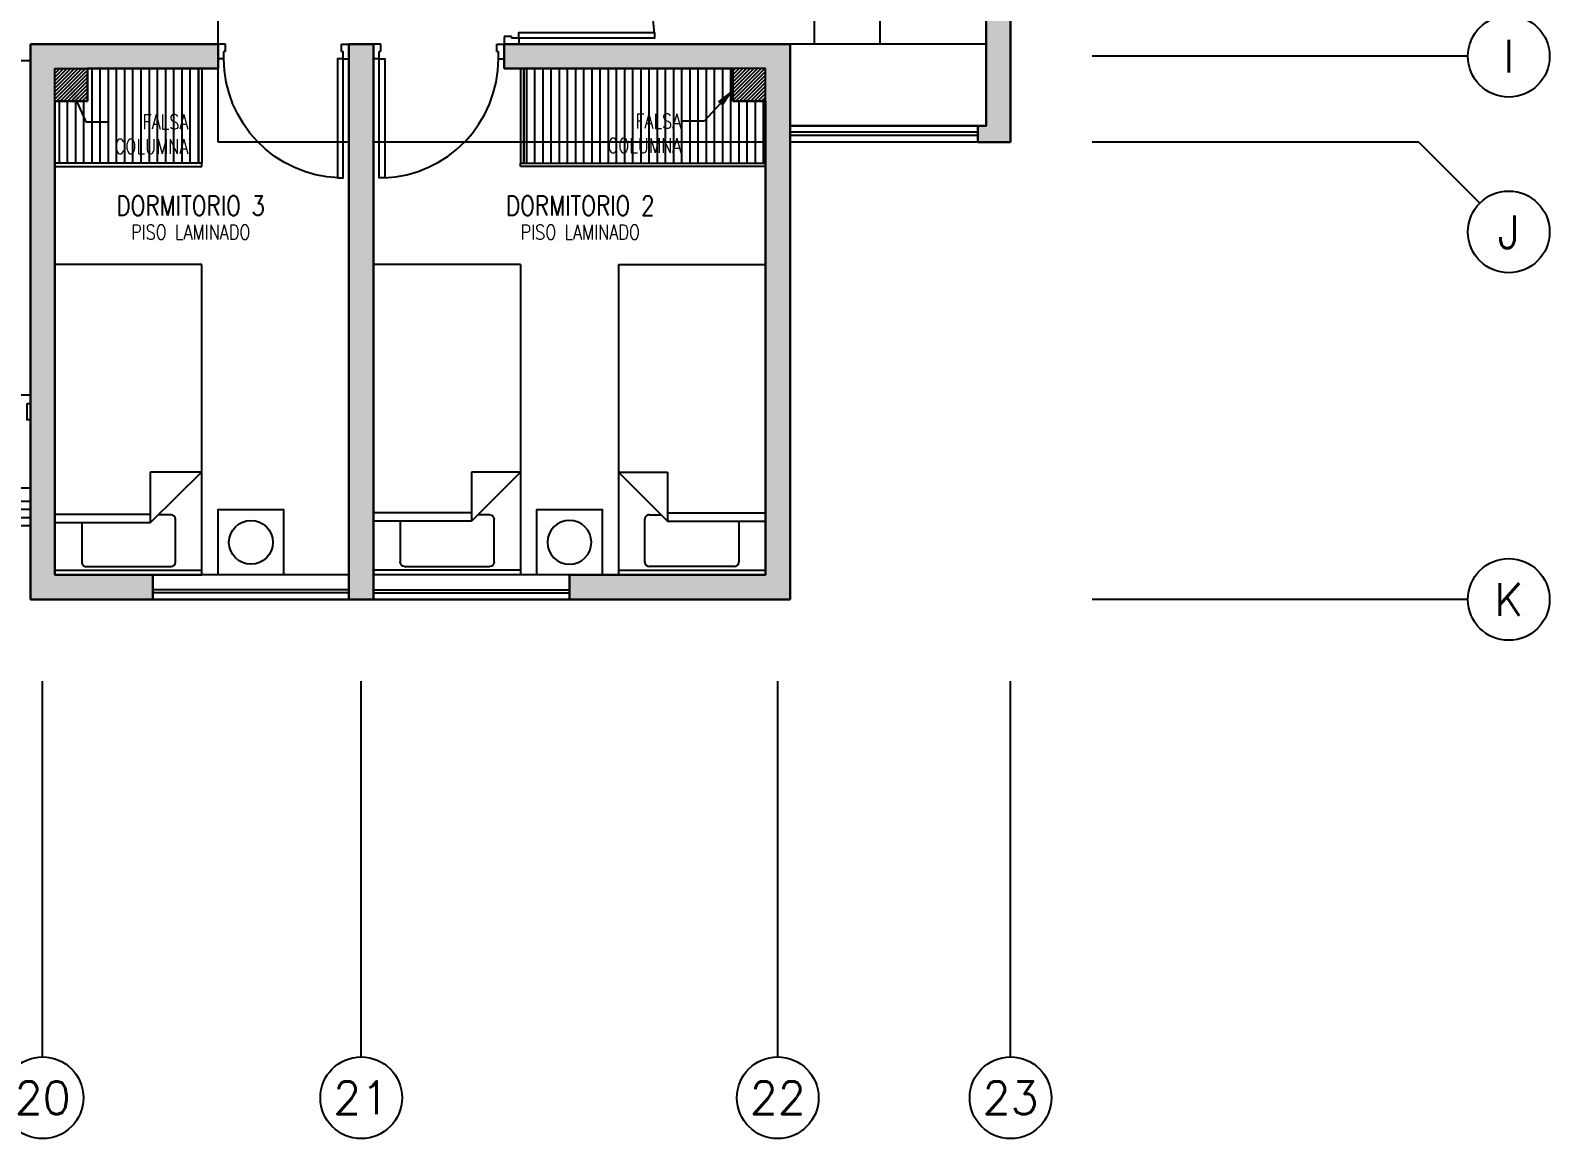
# Model space of a CAD drawing. Header units: millimetres. Extents: x 98 to 155, y -181 to 127.
# Drawn here: x 145.69 to 154.99, y -36.71 to -29.93 of the extents above; entities that cross this region are included whole.
import ezdxf
from ezdxf import colors
from ezdxf.entities.mleader import LeaderData, LeaderLine
from ezdxf.enums import TextEntityAlignment as Align
from ezdxf.math import Vec2, Vec3

# ---------------------------------------------------------------- set-up
doc = ezdxf.new("R2010")
doc.units = ezdxf.units.MM
doc.header["$LTSCALE"] = 15
for name, pattern in [('HIDDEN2', [0.1875, 0.125, -0.0625]), ('PHANTOM', [63.5, 31.75, -6.35, 6.35, -6.35, 6.35, -6.35]), ('PHANTOM2', [1.25, 0.625, -0.125, 0.125, -0.125, 0.125, -0.125]), ('X-REF_DP_Arquitectura$0$HIDDEN', [0.375, 0.25, -0.125])]:
    doc.linetypes.add(name, pattern=pattern)
doc.layers.get('0').update_dxf_attribs({"color": 250})
for name, color, linetype in [('A-BARANDAS', 250, 'Continuous'), ('A-COTAS EXT', 250, 'Continuous'), ('A-EJES', 250, 'PHANTOM'), ('A-HATCH', 250, 'Continuous'), ('A-MOBILIARIO', 250, 'Continuous'), ('A-MURO BAJO', 250, 'Continuous'), ('A-TEXTO-ACABADO PISO', 250, 'Continuous'), ('A_50_TextoAmbiente', 252, 'Continuous'), ('A_50_TextoIndicaciones', 250, 'Continuous'), ('A_50_Vigas', 250, 'X-REF_DP_Arquitectura$0$HIDDEN'), ('A_60_HatchEstructuras', 250, 'Continuous'), ('DLP_MOBILIARIO FIJO', 250, 'Continuous')]:
    doc.layers.add(name, color=color, linetype=linetype)
doc.layers.add('A-MUROS', color=252, linetype='Continuous', lineweight=30)
doc.layers.add('A_20_Estructuras', color=250, linetype='Continuous', lineweight=18)
doc.styles.add('ROMANS', font='romans.shx', dxfattribs={"width": 0.8})

# ---------------------------------------------------------------- blocks, each defined once
blk = doc.blocks.new('EF-P112')
at = {"layer": 'A_60_HatchEstructuras'}
h = blk.add_hatch(color=256, dxfattribs=at)
h.dxf.hatch_style = 1
h.paths.add_polyline_path([(-1.6, -4.3), (-3.75, -4.3), (-3.75, -4.45), (-3.3, -4.45), (-3.3, -6.05), (-3.1, -6.05), (-3.1, -4.45), (-1.75, -4.45), (-1.75, -5.5), (-1.6, -5.5)], flags=17)
h.paths.add_polyline_path([(-1.6, -8.35), (-1.7468, -8.35), (-1.75, -8.35), (-1.75, -9.4), (-3.1, -9.4), (-3.1, -7.8), (-3.3, -7.8), (-3.3, -9.4), (-3.75, -9.4), (-3.75, -9.55), (-1.6, -9.55)], flags=17)
h.paths.add_polyline_path([(-4.5, -7), (-1.75, -7), (-1.75, -7.6), (-1.6, -7.6), (-1.6, -7), (1.2, -7), (1.2, -10.95), (1.15, -10.95), (1.15, -11.05), (1.35, -11.05), (1.35, -2.8), (1.15, -2.8), (1.15, -2.9), (1.2, -2.9), (1.2, -6.85), (-1.6, -6.85), (-1.6, -6.25), (-1.75, -6.25), (-1.75, -6.85), (-4.5, -6.85), (-4.5, -4.3), (-4.65, -4.3), (-4.65, -6.85), (-7.5001, -6.85), (-7.5001, -7), (-4.65, -7), (-4.65, -9.55), (-4.5, -9.55)])
h = blk.add_hatch(color=256, dxfattribs=at)
h.dxf.hatch_style = 1
h.paths.add_polyline_path([(-4.5, -10.6), (-3.5, -10.6), (-3.5, -10.45), (-4.65, -10.45), (-4.65, -13.85), (-3.9, -13.85), (-3.9, -13.7), (-4.5, -13.7)])
h.paths.add_polyline_path([(-2.55, -10.45), (-2.7, -10.45), (-2.7, -13.85), (-2.55, -13.85)])
h.paths.add_polyline_path([(0, -10.45), (-1.75, -10.45), (-1.75, -10.6), (-0.15, -10.6), (-0.15, -13.7), (-1.35, -13.7), (-1.35, -13.85), (0, -13.85)])
at = {"layer": 'A_20_Estructuras'}
blk.add_lwpolyline([(-7.5001, -6.85), (-7.5001, -7), (-4.65, -7), (-4.65, -9.55), (-4.5, -9.55), (-4.5, -7), (-1.75, -7), (-1.75, -7.6), (-1.6, -7.6), (-1.6, -7), (1.2, -7), (1.2, -10.95), (1.15, -10.95), (1.15, -11.05), (1.35, -11.05), (1.35, -2.8)], dxfattribs=at)
for points in [[(-4.5, -10.6), (-3.5, -10.6), (-3.5, -10.45), (-4.65, -10.45), (-4.65, -13.85), (-3.9, -13.85), (-3.9, -13.7), (-4.5, -13.7)], [(-2.55, -10.45), (-2.7, -10.45), (-2.7, -13.85), (-2.55, -13.85)], [(0, -10.45), (-1.75, -10.45), (-1.75, -10.6), (-0.15, -10.6), (-0.15, -13.7), (-1.35, -13.7), (-1.35, -13.85), (0, -13.85)]]:
    blk.add_lwpolyline(points, close=True, dxfattribs=at)
at = {"layer": 'A_50_Vigas'}
for p, q in [((1.15, -11.05), (0, -11.05)), ((-3.9, -13.85), (-2.7, -13.85)), ((-2.55, -13.85), (-1.35, -13.85))]:
    blk.add_line(p, q, dxfattribs=at)
for points in [[(-3.5, -10.45), (-3.5, -9.55)], [(-2.7, -11.05), (-3.5, -11.05), (-3.5, -10.6)], [(-0.15, -11.05), (-2.55, -11.05)]]:
    blk.add_lwpolyline(points, dxfattribs=at)
blk = doc.blocks.new('A$C77AB7FBD')
at = {"linetype": 'Continuous'}
for p, q in [((0, 0), (0, 1.9)), ((0.9, 1.9), (0, 1.9)), ((0.9, 1.87), (0, 1.87)), ((0.9, 0), (0.9, 1.9)), ((0.164, 1.57), (0.164, 1.8219)), ((0.1908, 1.8487), (0.7119, 1.8487)), ((0.7386, 1.8219), (0.7386, 1.5585)), ((0.6, 1.57), (0, 1.57)), ((0.6, 1.52), (0, 1.52)), ((0.6, 1.27), (0.6, 1.57)), ((0.9, 1.27), (0.6, 1.57)), ((0.7119, 1.5317), (0.6383, 1.5317)), ((0.9, 1.27), (0.6, 1.27)), ((0.9, 0), (0, 0))]:
    blk.add_line(p, q, dxfattribs=at)
for centre, start, end in [((0.1908, 1.8219), 90, 180), ((0.7119, 1.8219), 0, 90), ((0.7119, 1.5585), 270, 0)]:
    blk.add_arc(centre, 0.0267, start, end, dxfattribs=at)
blk = doc.blocks.new('A$C2EBA15F5')
blk.add_lwpolyline([(0, 0.4), (0, 0), (0.4, 0), (0.4, 0.4)], close=True)
blk.add_circle((0.2, 0.2), 0.1344)
blk = doc.blocks.new('CAMA PROYECCION')
for p, q in [((37.495, 40.6423, 0), (37.495, 38.771, 0)), ((38.3949, 40.6423, 0), (37.495, 40.6423, 0)), ((38.3949, 38.771, 0), (38.3949, 40.6423, 0)), ((38.0806, 39.3741, 0), (38.3949, 39.3741, 0)), ((38.3949, 39.3741, 0), (38.0806, 39.0644, 0)), ((38.0806, 39.0644, 0), (38.0806, 39.3741, 0)), ((38.0806, 39.1133, 0), (37.495, 39.1133, 0)), ((37.495, 39.0644, 0), (38.0806, 39.0644, 0)), ((37.659, 39.0644, 0), (37.659, 38.8203, 0)), ((38.2069, 39.1106, 0), (38.1275, 39.1106, 0)), ((38.2336, 38.8203, 0), (38.2336, 39.0838, 0)), ((37.495, 38.7423, 0), (37.495, 38.9974, 0)), ((38.3949, 38.7423, 0), (38.3949, 38.9974, 0)), ((37.6857, 38.7936, 0), (38.2069, 38.7936, 0)), ((37.495, 38.771, 0), (38.3949, 38.771, 0)), ((37.495, 38.7423, 0), (38.3949, 38.7423, 0))]:
    blk.add_line(p, q)
at = {"elevation": 0}
blk.add_lwpolyline([(38.495, 38.7423), (38.495, 39.1423), (38.895, 39.1423), (38.895, 38.7423)], close=True, dxfattribs=at)
blk.add_circle((38.695, 38.9423, 0), 0.1344)
for centre, start, end in [((38.2069, 39.0838, 0), 0, 90), ((37.6857, 38.8203, 0), 180, 270), ((38.2069, 38.8203, 0), 270, 0)]:
    blk.add_arc(centre, 0.0267, start, end)
blk = doc.blocks.new('*U144')
for p, q in [((0.01, 0.755), (0.01, 0.8)), ((0.055, 0.755), (0.01, 0.755)), ((0.1, 0.765), (0.055, 0.765)), ((0.055, 0.755), (0.055, 0.765)), ((0.1, 0.765), (0.1, 0.8)), ((0.055, 0.045), (0.01, 0.045)), ((0.01, 0.045), (0.01, 0)), ((0.055, 0.045), (0.055, 0.035)), ((0.1, 0.035), (0.055, 0.035)), ((0.1, 0.035), (0.1, 0))]:
    blk.add_line(p, q)
blk.add_lwpolyline([(0.83, 0.07), (0.83, 0.035), (0.1, 0.035), (0.1, 0.07)], close=True)
at = {"linetype": 'HIDDEN2'}
blk.add_arc((0.0996, 0.034), 0.731, 2.23015, 89.96723, dxfattribs=at)
blk = doc.blocks.new('*U145')
for p, q in [((0.01, 0.855), (0.01, 0.9)), ((0.055, 0.855), (0.01, 0.855)), ((0.1, 0.865), (0.055, 0.865)), ((0.055, 0.855), (0.055, 0.865)), ((0.1, 0.865), (0.1, 0.9)), ((0.055, 0.045), (0.01, 0.045)), ((0.01, 0.045), (0.01, 0)), ((0.055, 0.045), (0.055, 0.035)), ((0.1, 0.035), (0.055, 0.035)), ((0.1, 0.035), (0.1, 0))]:
    blk.add_line(p, q)
blk.add_lwpolyline([(0.93, 0.07), (0.93, 0.035), (0.1, 0.035), (0.1, 0.07)], close=True)
at = {"linetype": 'HIDDEN2'}
blk.add_arc((0.0995, 0.0339), 0.8311, 2.23015, 89.96723, dxfattribs=at)
blk = doc.blocks.new('SOFA SEC')
for p, q in [((0, 0.65), (0.1, 0.65)), ((0.1, 0.65), (0.1, 0.1)), ((0.5, 0.65), (0.1, 0.65)), ((0.75, 0.65), (0.75, 0.1)), ((1.4, 0.65), (1.4, 0.1)), ((0.1, 0.1), (2.05, 0.1))]:
    blk.add_line(p, q)
blk.add_lwpolyline([(0.5, 1.55), (0.5, 0.65), (2.05, 0.65), (2.05, 0), (0, 0), (0, 1.55)], close=True)
blk = doc.blocks.new('DPTO 65_D1')
at = {"layer": 'A-HATCH'}
h = blk.add_hatch(dxfattribs=at)
h.set_pattern_fill('_USER', color=256, scale=0.6, double=1, pattern_type=0)
h.set_pattern_definition([(0, (-0.15005, 6.325), (0, 0.6), []), (90, (-0.15005, 6.325), (-0.6, 4e-17), [])])
h.paths.add_polyline_path([(-2.8501, 6.325), (-0.1501, 6.325), (-0.1501, 5.825), (-2.8501, 5.825)])
h = blk.add_hatch(dxfattribs=at)
h.set_pattern_fill('ANSI31', color=256, scale=0.005, angle=180)
h.paths.add_polyline_path([(-7.3501, 3.875), (-7.1501, 3.875), (-7.1501, 3.675), (-7.3501, 3.675)])
h = blk.add_hatch(dxfattribs=at)
h.set_pattern_fill('ANSI31', color=256, scale=0.005)
h.set_pattern_definition([(45, (-72.590967, -25.000034), (-0.01122532, 0.01122532), [])])
h.paths.add_polyline_path([(-3.0001, 3.875), (-3.2001, 3.875), (-3.2001, 3.675), (-3.0001, 3.675)])
at = {"layer": 'DLP_MOBILIARIO FIJO'}
h = blk.add_hatch(dxfattribs=at)
h.set_pattern_fill('_USER', color=256, scale=0.05, angle=450, pattern_type=0)
h.set_pattern_definition([(90, (-22.93, -16.620034), (-0.05, 2e-17), [])])
h.paths.add_polyline_path([(-5.8701, 4.255), (-5.8701, 3.675), (-7.1501, 3.675), (-7.1501, 3.875), (-7.3501, 3.875), (-7.3501, 4.255)])
h = blk.add_hatch(dxfattribs=at)
h.set_pattern_fill('_USER', color=256, scale=0.05, angle=270, pattern_type=0)
h.set_pattern_definition([(270, (-24.92, -16.620034), (0.05, -9e-18), [])])
h.paths.add_polyline_path([(-3.8801, 4.255), (-3.0001, 4.255), (-3.0001, 3.875), (-3.2001, 3.875), (-3.2001, 3.675), (-3.8801, 3.675)])
at = {"layer": 'A-BARANDAS', "elevation": 0}
for points in [[(-2.8501, 6.425), (-0.1501, 6.425)], [(-2.8501, 6.375), (-0.1501, 6.375)]]:
    blk.add_lwpolyline(points, dxfattribs=at)
at = {"layer": 'A-MOBILIARIO'}
blk.add_lwpolyline([(-8.0501, 3.325), (-8.0501, 3.525), (-7.6501, 3.525), (-7.6501, 3.325)], close=True, dxfattribs=at)
at = {"layer": 'A-MURO BAJO'}
for p, q in [((-6.1501, 6.925), (-4.9501, 6.925)), ((-4.8001, 6.925), (-3.6001, 6.925)), ((-6.1501, 6.775), (-4.9501, 6.775)), ((-4.8001, 6.775), (-3.6001, 6.775)), ((-8.6501, 4.125), (-7.5001, 4.125)), ((-8.6501, 4.025), (-7.5001, 4.025))]:
    blk.add_line(p, q, dxfattribs=at)
at = {"layer": 'A-MURO BAJO', "elevation": 0}
for points in [[(-2.8501, 6.475), (-0.1501, 6.475)], [(-2.8501, 6.325), (-0.1501, 6.325)]]:
    blk.add_lwpolyline(points, dxfattribs=at)
at = {"layer": 'A-MUROS'}
for p, q in [((-6.1501, 6.925), (-7.5001, 6.925)), ((-7.5001, 3.525), (-7.5001, 6.925)), ((-6.1501, 6.775), (-6.1501, 6.925)), ((-4.8001, 6.925), (-4.9501, 6.925)), ((-4.9501, 3.525), (-4.9501, 6.925)), ((-4.8001, 3.525), (-4.8001, 6.925)), ((-2.8501, 6.925), (-3.6001, 6.925)), ((-3.6001, 6.775), (-3.6001, 6.925)), ((-2.8501, 3.525), (-2.8501, 6.925)), ((-6.1501, 6.775), (-7.3501, 6.775)), ((-7.3501, 3.875), (-7.3501, 6.775)), ((-3.0001, 6.775), (-3.6001, 6.775)), ((-3.0001, 3.875), (-3.0001, 6.775)), ((-7.1501, 3.875), (-7.3501, 3.875)), ((-7.1501, 3.675), (-7.1501, 3.875)), ((-3.2001, 3.675), (-3.2001, 3.875)), ((-3.2001, 3.875), (-3.0001, 3.875)), ((-5.7501, 3.675), (-7.1501, 3.675)), ((-5.7501, 3.525), (-5.7501, 3.675)), ((-3.2001, 3.675), (-4.0001, 3.675)), ((-4.0001, 3.525), (-4.0001, 3.675)), ((-5.7501, 3.525), (-7.5001, 3.525)), ((-4.8001, 3.525), (-4.9501, 3.525)), ((-2.8501, 3.525), (-4.0001, 3.525))]:
    blk.add_line(p, q, dxfattribs=at)
at = {"layer": 'DLP_MOBILIARIO FIJO'}
for p, q in [((-4.9501, 6.885), (-6.1501, 6.885)), ((-4.8001, 6.885), (-3.6001, 6.885)), ((-4.9501, 6.865), (-6.1501, 6.865)), ((-4.8001, 6.865), (-3.6001, 6.865)), ((-8.6501, 4.085), (-7.5001, 4.085)), ((-8.6501, 4.065), (-7.5001, 4.065))]:
    blk.add_line(p, q, dxfattribs=at)
at = {"layer": 'DLP_MOBILIARIO FIJO', "elevation": 0}
for points in [[(-2.8301, 5.725), (-2.8501, 5.725), (-2.8501, 5.825), (-2.8301, 5.825)], [(-5.8501, 4.275), (-5.8501, 4.255), (-7.3501, 4.255), (-7.3501, 4.275)], [(-5.8701, 3.675), (-5.8501, 3.675), (-5.8501, 4.255), (-5.8701, 4.255)], [(-3.9001, 4.275), (-3.9001, 4.255), (-3.0001, 4.255), (-3.0001, 4.275)], [(-3.8801, 3.675), (-3.9001, 3.675), (-3.9001, 4.255), (-3.8801, 4.255)]]:
    blk.add_lwpolyline(points, close=True, dxfattribs=at)
at = {"layer": 'DLP_MOBILIARIO FIJO'}
for points in [[(-7.3501, 3.675), (-5.8701, 3.675), (-5.8701, 4.255), (-7.3501, 4.255)], [(-3.0001, 3.675), (-3.8801, 3.675), (-3.8801, 4.255), (-3.0001, 4.255)]]:
    blk.add_lwpolyline(points, close=True, dxfattribs=at)
at = {"layer": 'A-MOBILIARIO'}
blk.add_blockref('A$C77AB7FBD', (-7.3501, 4.875), dxfattribs=at)
at = {"layer": 'A-MOBILIARIO', "extrusion": (0, 0, -1), "zscale": -1}
blk.add_blockref('A$C2EBA15F5', (5.9501, 6.375), dxfattribs=at)
at = {"layer": 'A-MOBILIARIO', "xscale": -1}
blk.add_blockref('A$C77AB7FBD', (-4.95, 4.875), dxfattribs=at)
at = {"layer": 'A-MOBILIARIO'}
for name, p, rotation in [('CAMA PROYECCION', (34.4949, 45.5173, 0), 180), ('SOFA SEC', (-2.8501, 5.675, 0), 269.9995671478981), ('*U144', (-4.9501, 3.515), 90), ('*U145', (-5.7401, 3.525), 180)]:
    blk.add_blockref(name, p, dxfattribs=dict(at, rotation=rotation))
at = {"layer": 'A-MOBILIARIO', "xscale": -1.000000000000006, "rotation": 270}
blk.add_blockref('*U144', (-4.8001, 3.515), dxfattribs=at)
blk = doc.blocks.new('Ejes_Torre C')
at = {"layer": 'A-COTAS EXT'}
blk.add_line((52.55, 2.8), (52.9232, 2.4268), dxfattribs=at)
at = {"layer": 'A-EJES', "linetype": 'PHANTOM2'}
for points in [[(52.85, 3.325), (50.55, 3.325)], [(52.55, 2.8), (50.55, 2.8)], [(52.85, 0), (50.55, 0)], [(44.125, -2.8), (44.125, -0.5)], [(46.075, -2.8), (46.075, -0.5)], [(48.625, -2.8), (48.625, -0.5)], [(50.05, -2.8), (50.05, -0.5)]]:
    blk.add_lwpolyline(points, dxfattribs=at)
at = {"layer": 'A-EJES', "linetype": 'Continuous'}
for centre in [(53.1, 3.325), (53.1, 2.25), (53.1, 0), (44.125, -3.05), (46.075, -3.05), (48.625, -3.05), (50.05, -3.05)]:
    blk.add_circle(centre, 0.25, dxfattribs=at)
at = {"layer": 'A-EJES', "linetype": 'Continuous', "style": 'ROMANS'}
for s, p in [('I', (53.1, 3.325)), ('J', (53.1, 2.25)), ('K', (53.1, 0))]:
    blk.add_text(s, height=0.2, rotation=0, dxfattribs=at).set_placement(p, align=Align.MIDDLE_CENTER)
for s, p in [('20', (44.125, -3.05)), ('21', (46.075, -3.05)), ('22', (48.625, -3.05)), ('23', (50.05, -3.05))]:
    blk.add_text(s, height=0.2, dxfattribs=at).set_placement(p, align=Align.MIDDLE_CENTER)
blk = doc.blocks.new('pisos superiores')
at = {"layer": 'A-MOBILIARIO'}
blk.add_lwpolyline([(21.75, -9.975), (21.75, -10.475), (22.95, -10.475), (22.95, -9.975)], close=True, dxfattribs=at)
at = {"layer": 'A-MUROS'}
for p, q in [((23.1, -2.325, 0), (23.1, -10.575, 0)), ((23.1, -10.575, 0), (22.9, -10.575, 0))]:
    blk.add_line(p, q, dxfattribs=at)
at = {"layer": 'A-MUROS', "elevation": 0}
blk.add_lwpolyline([(22.9, -10.575), (22.9, -10.475), (22.95, -10.475), (22.95, -6.525)], dxfattribs=at)

msp = doc.modelspace()

# ---------------------------------------------------------------- block references
msp.add_blockref('EF-P112', (150.3419, -19.5586))

# ---------------------------------------------------------------- next in the draw order: block references
at = {"rotation": 180}
msp.add_blockref('DPTO 65_D1', (142.8418, -26.4834), dxfattribs=at)

# ---------------------------------------------------------------- next in the draw order: block references
at = {"layer": 'A-EJES'}
msp.add_blockref('Ejes_Torre C', (101.6419, -33.4084), dxfattribs=at)
at = {"layer": 'A-MURO BAJO'}
msp.add_blockref('pisos superiores', (128.5919, -20.0334), dxfattribs=at)

# ---------------------------------------------------------------- next in the draw order: texts
at = {"layer": 'A-TEXTO-ACABADO PISO', "char_height": 0.09, "attachment_point": 2, "rotation": 359.99998, "style": 'ROMANS'}
for insert in [(146.6737, -31.1152), (149.0577, -31.1152)]:
    msp.add_mtext_dynamic_manual_height_columns('PISO LAMINADO', width=1.20225, gutter_width=12.5, heights=[0], dxfattribs=dict(at, insert=insert))
at = {"layer": 'A_50_TextoAmbiente', "style": 'ROMANS', "width": 0.8}
for s, p in [('DORMITORIO 3', (146.6735, -31.0583)), ('DORMITORIO 2', (149.0578, -31.0583))]:
    msp.add_text(s, height=0.12, dxfattribs=at).set_placement(p, align=Align.CENTER)

# ---------------------------------------------------------------- next in the draw order: leaders
at = {"layer": 'A_50_TextoIndicaciones'}
ml = msp.add_multileader_mtext('Standard', dxfattribs=at)
ml.set_content('FALSA COLUMNA', color=256, style='ROMANS')
ml.set_leader_properties(color=7)
ml.build(insert=Vec2(0, 0))
ml.multileader.update_dxf_attribs({"dogleg_length": 1.3073, "arrow_head_size": 0.13, "scale": 0.1})
ctx = ml.context
ctx.base_point, ctx.scale, ctx.char_height, ctx.arrow_head_size, ctx.landing_gap_size, ctx.plane_origin = Vec3(146.1619, -30.4849), 0.1, 0.09, 0.13, 0.01, Vec3(146.8833, -31.4683)
ctx.text_align_type = 2
notes = []
notes.append((ctx, [(1, (1, 1, 0), (146.0312, -30.4849), (1, 0), 0.1307, [(0, [(145.9201, -30.2329)], 0, [])])]))
ctx.mtext.insert, ctx.mtext.width, ctx.mtext.defined_height, ctx.mtext.alignment, ctx.mtext.flow_direction = Vec3(146.6588, -30.4399), 0.532149, 0.5349, 3, 5
ml = msp.add_multileader_mtext('Standard', dxfattribs=at)
ml.set_content('FALSA COLUMNA', color=256, style='ROMANS')
ml.set_leader_properties(color=7)
ml.build(insert=Vec2(0, 0))
ml.multileader.update_dxf_attribs({"dogleg_length": 1.3073, "arrow_head_size": 0.13, "scale": 0.1})
ctx = ml.context
ctx.base_point, ctx.scale, ctx.char_height, ctx.arrow_head_size, ctx.landing_gap_size, ctx.plane_origin = Vec3(149.1791, -30.4803), 0.1, 0.09, 0.13, 0.01, Vec3(149.9005, -31.4636)
ctx.text_align_type = 2
notes.append((ctx, [(0, (1, 1, 0), (149.8167, -30.4803), (-1, 0), 0.1307, [(0, [(150.0027, -30.2792)], 0, [])])]))
ctx.mtext.insert, ctx.mtext.width, ctx.mtext.defined_height, ctx.mtext.alignment, ctx.mtext.flow_direction = Vec3(149.676, -30.4353), 0.532149, 0.5349, 3, 5
for ctx, leaders in notes:
    for number, flags, end, landing, length, lines in leaders:
        leader = LeaderData()
        leader.index, (leader.has_last_leader_line, leader.has_dogleg_vector, leader.attachment_direction) = number, flags
        leader.last_leader_point, leader.dogleg_vector, leader.dogleg_length = Vec3(end), Vec3(landing), length
        for number, points, colour, breaks in lines:
            line = LeaderLine()
            line.index, line.vertices, line.color, line.breaks = number, Vec3.list(points), colors.encode_raw_color(colour), breaks
            leader.lines.append(line)
        ctx.leaders.append(leader)

doc.saveas('drawing.dxf')
